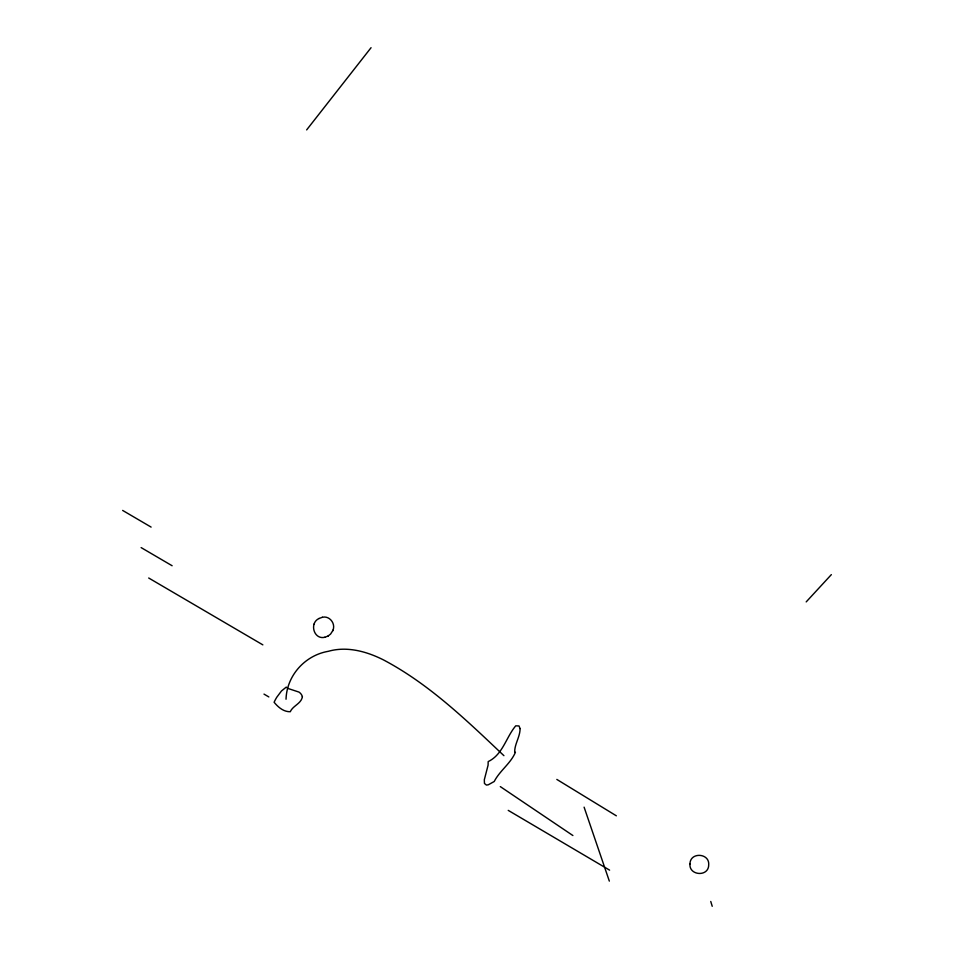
<?xml version="1.0" encoding="UTF-8"?>
<svg xmlns="http://www.w3.org/2000/svg" width="954" height="954" viewBox="0 0 954 954"><rect width="100%" height="100%" fill="white"/><g stroke="black" fill="none" stroke-linecap="round" stroke-linejoin="round"><path stroke-width="1.43" d="M319.101 618.478C309.06 622.902 313.747 639.943 324.777 637.284M332.863 630.427C335.951 623.809 329.607 615.413 322.321 617.286M689.981 863.966C690.004 851.827 709.549 852.983 708.703 864.646C708.917 877.275 688.609 875.736 689.992 863.764M286.033 699.234C286.737 675.492 305.041 655.303 328.283 651.32C346.982 645.989 366.694 651.427 383.544 659.941C429.193 684.054 466.733 720.485 503.915 755.675M327.997 636.091L330.573 634.076L332.779 630.642M314.152 624.333L314.391 623.725M332.707 630.832L332.946 630.236M306.651 129.899L371.058 47.7M806.19 601.902L831.351 574.63M319.053 618.49L322.369 617.274M328.045 636.068L324.73 637.296M122.649 510.426L151.114 527.097M141.132 547.596L172.125 565.746M148.693 578.005L262.851 644.868M263.996 694.107L268.849 696.945M508.232 810.375L609.606 870.143M556.826 779.418L616.356 815.825M500.313 786.609L572.889 835.525M584.098 807.156L609.332 881.114M710.754 901.458L712.221 906.3M520.073 728.57C520.18 736.762 514.468 744.12 514.695 752.134L515.422 752.301C510.605 763.605 499.753 770.665 494.22 781.505L488.281 784.796L486.409 785.07L484.453 783.461L484.322 779.74L488.09 765.144L488.174 761.602C502.877 754.566 505.978 737.382 515.732 725.827L519 725.958L520.073 728.57M302.394 696.599C301.452 703.658 292.89 705.602 290.278 711.72C283.565 711.922 278.103 707.152 274.108 702.251A53.126 45.732 -16.9 0 1 276.791 697.231L281.466 690.982L286.224 687.13L288.227 688.549L298.96 692.079A10.816 9.313 -16.9 0 1 301.774 695.156L302.394 696.599"/></g></svg>
